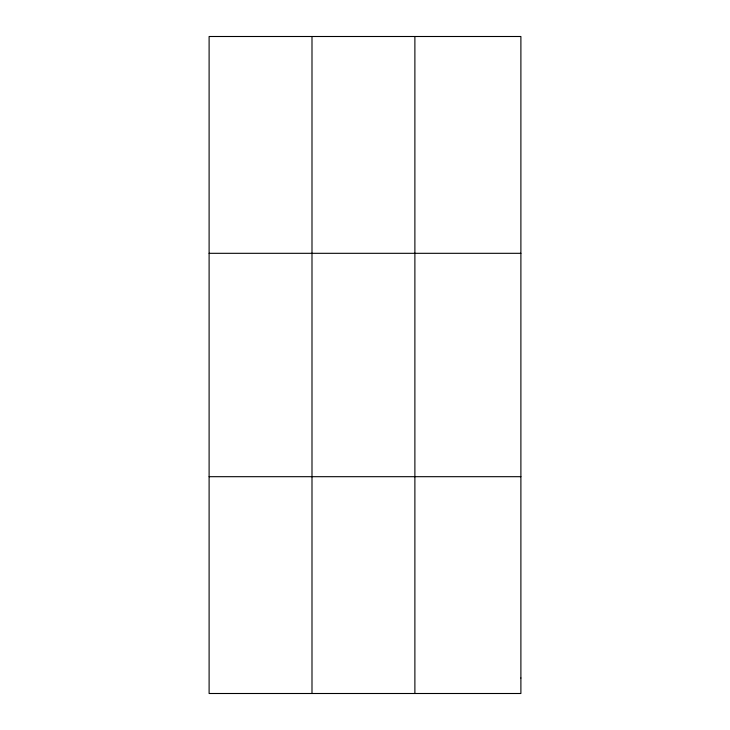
<?xml version="1.0" encoding="UTF-8"?>
<svg xmlns="http://www.w3.org/2000/svg" width="730" height="730" viewBox="0 0 730 730"><rect width="100%" height="100%" fill="white"/><g stroke="black" fill="none" stroke-linecap="round" stroke-linejoin="round"><path stroke-width="1.09" d="M311.993 36.5L311.993 693.5M414.886 36.5L414.886 693.5M209.108 253.31L520.892 253.31M209.108 476.69L520.892 476.69M520.892 678.015L520.892 693.5L209.108 693.5L209.108 36.5L520.892 36.5L520.892 678.015"/></g></svg>
